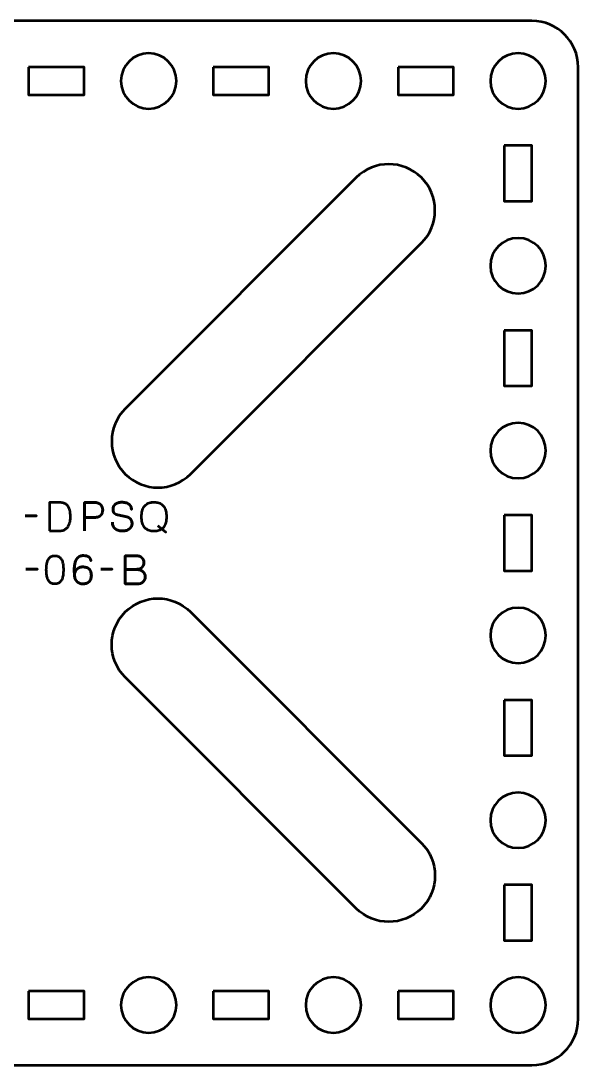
# Model space of a CAD drawing. Header units: centimetres. Extents: x -22.2 to 1.2, y -20.5 to -9.2.
# Drawn here: x -4.88 to 1.15, y -20.5 to -9.2 of the extents above; entities that cross this region are included whole.
import ezdxf

# ---------------------------------------------------------------- set-up
doc = ezdxf.new("R2010")
doc.units = ezdxf.units.CM
doc.header["$MEASUREMENT"] = 0
doc.layers.add('Layer 1', color=7, linetype='Continuous')

msp = doc.modelspace()

# ---------------------------------------------------------------- linework, layer by layer
at = {"layer": 'Layer 1', "lineweight": 53}
for points, knots in [([(-9.64992, -9.19998), (-9.64992, -9.19998), (0.65006, -9.19998), (0.65006, -9.19998), (0.65006, -9.19998), (0.92706, -9.19998), (1.15002, -9.42308), (1.15002, -9.70008), (1.15002, -9.70008), (1.15002, -9.70008), (1.15002, -20.00006), (1.15002, -20.00006), (1.15002, -20.00006), (1.15002, -20.27706), (0.92706, -20.50002), (0.65006, -20.50002), (0.65006, -20.50002), (0.65006, -20.50002), (-9.64992, -20.50002), (-9.64992, -20.50002), (-9.64992, -20.50002), (-9.92692, -20.50002), (-10.15002, -20.27706), (-10.15002, -20.00006), (-10.15002, -20.00006), (-10.15002, -20.00006), (-10.15002, -9.70008), (-10.15002, -9.70008), (-10.15002, -9.70008), (-10.15002, -9.42308), (-9.92692, -9.19998), (-9.64992, -9.19998)], [0, 0, 0, 0, 0.125, 0.125, 0.125, 0.125, 0.25, 0.25, 0.25, 0.25, 0.375, 0.375, 0.375, 0.375, 0.5, 0.5, 0.5, 0.5, 0.625, 0.625, 0.625, 0.625, 0.75, 0.75, 0.75, 0.75, 0.875, 0.875, 0.875, 0.875, 1, 1, 1, 1]), ([(-3.20001, -9.85001), (-3.20001, -10.01578), (-3.33425, -10.15001), (-3.50002, -10.15001), (-3.50002, -10.15001), (-3.66568, -10.15001), (-3.80002, -10.01578), (-3.80002, -9.85001), (-3.80002, -9.85001), (-3.80002, -9.68434), (-3.66568, -9.55001), (-3.50002, -9.55001), (-3.50002, -9.55001), (-3.33425, -9.55001), (-3.20001, -9.68434), (-3.20001, -9.85001)], [0, 0, 0, 0, 0.25, 0.25, 0.25, 0.25, 0.5, 0.5, 0.5, 0.5, 0.75, 0.75, 0.75, 0.75, 1, 1, 1, 1]), ([(-1.19994, -9.85001), (-1.19994, -10.01578), (-1.33431, -10.15001), (-1.49994, -10.15001), (-1.49994, -10.15001), (-1.66571, -10.15001), (-1.79994, -10.01578), (-1.79994, -9.85001), (-1.79994, -9.85001), (-1.79994, -9.68434), (-1.66571, -9.55001), (-1.49994, -9.55001), (-1.49994, -9.55001), (-1.33431, -9.55001), (-1.19994, -9.68434), (-1.19994, -9.85001)], [0, 0, 0, 0, 0.25, 0.25, 0.25, 0.25, 0.5, 0.5, 0.5, 0.5, 0.75, 0.75, 0.75, 0.75, 1, 1, 1, 1]), ([(0.79999, -9.85001), (0.79999, -10.01578), (0.66565, -10.15001), (0.50003, -10.15001), (0.50003, -10.15001), (0.33436, -10.15001), (0.20002, -10.01578), (0.20002, -9.85001), (0.20002, -9.85001), (0.20002, -9.68434), (0.33436, -9.55001), (0.50003, -9.55001), (0.50003, -9.55001), (0.66565, -9.55001), (0.79999, -9.68434), (0.79999, -9.85001)], [0, 0, 0, 0, 0.25, 0.25, 0.25, 0.25, 0.5, 0.5, 0.5, 0.5, 0.75, 0.75, 0.75, 0.75, 1, 1, 1, 1]), ([(-4.79993, -9.70008), (-4.79993, -9.70008), (-4.19993, -9.70008), (-4.19993, -9.70008), (-4.19993, -9.70008), (-4.19993, -9.70008), (-4.19993, -10.00008), (-4.19993, -10.00008), (-4.19993, -10.00008), (-4.19993, -10.00008), (-4.79993, -10.00008), (-4.79993, -10.00008), (-4.79993, -10.00008), (-4.79993, -10.00008), (-4.79993, -9.70008), (-4.79993, -9.70008)], [0, 0, 0, 0, 0.25, 0.25, 0.25, 0.25, 0.5, 0.5, 0.5, 0.5, 0.75, 0.75, 0.75, 0.75, 1, 1, 1, 1]), ([(-2.79996, -9.70008), (-2.79996, -9.70008), (-2.19996, -9.70008), (-2.19996, -9.70008), (-2.19996, -9.70008), (-2.19996, -9.70008), (-2.19996, -10.00008), (-2.19996, -10.00008), (-2.19996, -10.00008), (-2.19996, -10.00008), (-2.79996, -10.00008), (-2.79996, -10.00008), (-2.79996, -10.00008), (-2.79996, -10.00008), (-2.79996, -9.70008), (-2.79996, -9.70008)], [0, 0, 0, 0, 0.25, 0.25, 0.25, 0.25, 0.5, 0.5, 0.5, 0.5, 0.75, 0.75, 0.75, 0.75, 1, 1, 1, 1]), ([(-0.80003, -9.70008), (-0.80003, -9.70008), (-0.20003, -9.70008), (-0.20003, -9.70008), (-0.20003, -9.70008), (-0.20003, -9.70008), (-0.20003, -10.00008), (-0.20003, -10.00008), (-0.20003, -10.00008), (-0.20003, -10.00008), (-0.80003, -10.00008), (-0.80003, -10.00008), (-0.80003, -10.00008), (-0.80003, -10.00008), (-0.80003, -9.70008), (-0.80003, -9.70008)], [0, 0, 0, 0, 0.25, 0.25, 0.25, 0.25, 0.5, 0.5, 0.5, 0.5, 0.75, 0.75, 0.75, 0.75, 1, 1, 1, 1]), ([(0.35009, -10.55003), (0.35009, -10.55003), (0.6501, -10.55003), (0.6501, -10.55003), (0.6501, -10.55003), (0.6501, -10.55003), (0.6501, -11.15003), (0.6501, -11.15003), (0.6501, -11.15003), (0.6501, -11.15003), (0.35009, -11.15003), (0.35009, -11.15003), (0.35009, -11.15003), (0.35009, -11.15003), (0.35009, -10.55003), (0.35009, -10.55003)], [0, 0, 0, 0, 0.25, 0.25, 0.25, 0.25, 0.5, 0.5, 0.5, 0.5, 0.75, 0.75, 0.75, 0.75, 1, 1, 1, 1]), ([(0.79999, -11.85008), (0.79999, -12.01571), (0.66565, -12.15009), (0.50003, -12.15009), (0.50003, -12.15009), (0.33436, -12.15009), (0.20002, -12.01571), (0.20002, -11.85008), (0.20002, -11.85008), (0.20002, -11.68431), (0.33436, -11.55008), (0.50003, -11.55008), (0.50003, -11.55008), (0.66565, -11.55008), (0.79999, -11.68431), (0.79999, -11.85008)], [0, 0, 0, 0, 0.25, 0.25, 0.25, 0.25, 0.5, 0.5, 0.5, 0.5, 0.75, 0.75, 0.75, 0.75, 1, 1, 1, 1]), ([(0.35009, -12.54999), (0.35009, -12.54999), (0.6501, -12.54999), (0.6501, -12.54999), (0.6501, -12.54999), (0.6501, -12.54999), (0.6501, -13.15), (0.6501, -13.15), (0.6501, -13.15), (0.6501, -13.15), (0.35009, -13.15), (0.35009, -13.15), (0.35009, -13.15), (0.35009, -13.15), (0.35009, -12.54999), (0.35009, -12.54999)], [0, 0, 0, 0, 0.25, 0.25, 0.25, 0.25, 0.5, 0.5, 0.5, 0.5, 0.75, 0.75, 0.75, 0.75, 1, 1, 1, 1]), ([(0.79999, -13.85002), (0.79999, -14.01568), (0.66565, -14.15002), (0.50003, -14.15002), (0.50003, -14.15002), (0.33436, -14.15002), (0.20002, -14.01568), (0.20002, -13.85002), (0.20002, -13.85002), (0.20002, -13.68439), (0.33436, -13.55001), (0.50003, -13.55001), (0.50003, -13.55001), (0.66565, -13.55001), (0.79999, -13.68439), (0.79999, -13.85002)], [0, 0, 0, 0, 0.25, 0.25, 0.25, 0.25, 0.5, 0.5, 0.5, 0.5, 0.75, 0.75, 0.75, 0.75, 1, 1, 1, 1]), ([(0.35009, -14.55007), (0.35009, -14.55007), (0.6501, -14.55007), (0.6501, -14.55007), (0.6501, -14.55007), (0.6501, -14.55007), (0.6501, -15.15007), (0.6501, -15.15007), (0.6501, -15.15007), (0.6501, -15.15007), (0.35009, -15.15007), (0.35009, -15.15007), (0.35009, -15.15007), (0.35009, -15.15007), (0.35009, -14.55007), (0.35009, -14.55007)], [0, 0, 0, 0, 0.25, 0.25, 0.25, 0.25, 0.5, 0.5, 0.5, 0.5, 0.75, 0.75, 0.75, 0.75, 1, 1, 1, 1]), ([(0.79999, -15.84998), (0.79999, -16.01575), (0.66565, -16.14999), (0.50003, -16.14999), (0.50003, -16.14999), (0.33436, -16.14999), (0.20002, -16.01575), (0.20002, -15.84998), (0.20002, -15.84998), (0.20002, -15.68432), (0.33436, -15.54998), (0.50003, -15.54998), (0.50003, -15.54998), (0.66565, -15.54998), (0.79999, -15.68432), (0.79999, -15.84998)], [0, 0, 0, 0, 0.25, 0.25, 0.25, 0.25, 0.5, 0.5, 0.5, 0.5, 0.75, 0.75, 0.75, 0.75, 1, 1, 1, 1]), ([(0.35009, -16.55004), (0.35009, -16.55004), (0.6501, -16.55004), (0.6501, -16.55004), (0.6501, -16.55004), (0.6501, -16.55004), (0.6501, -17.15004), (0.6501, -17.15004), (0.6501, -17.15004), (0.6501, -17.15004), (0.35009, -17.15004), (0.35009, -17.15004), (0.35009, -17.15004), (0.35009, -17.15004), (0.35009, -16.55004), (0.35009, -16.55004)], [0, 0, 0, 0, 0.25, 0.25, 0.25, 0.25, 0.5, 0.5, 0.5, 0.5, 0.75, 0.75, 0.75, 0.75, 1, 1, 1, 1]), ([(0.79999, -17.85006), (0.79999, -18.01569), (0.66565, -18.15006), (0.50003, -18.15006), (0.50003, -18.15006), (0.33436, -18.15006), (0.20002, -18.01569), (0.20002, -17.85006), (0.20002, -17.85006), (0.20002, -17.68429), (0.33436, -17.55005), (0.50003, -17.55005), (0.50003, -17.55005), (0.66565, -17.55005), (0.79999, -17.68429), (0.79999, -17.85006)], [0, 0, 0, 0, 0.25, 0.25, 0.25, 0.25, 0.5, 0.5, 0.5, 0.5, 0.75, 0.75, 0.75, 0.75, 1, 1, 1, 1]), ([(0.35009, -18.54997), (0.35009, -18.54997), (0.6501, -18.54997), (0.6501, -18.54997), (0.6501, -18.54997), (0.6501, -18.54997), (0.6501, -19.14997), (0.6501, -19.14997), (0.6501, -19.14997), (0.6501, -19.14997), (0.35009, -19.14997), (0.35009, -19.14997), (0.35009, -19.14997), (0.35009, -19.14997), (0.35009, -18.54997), (0.35009, -18.54997)], [0, 0, 0, 0, 0.25, 0.25, 0.25, 0.25, 0.5, 0.5, 0.5, 0.5, 0.75, 0.75, 0.75, 0.75, 1, 1, 1, 1]), ([(-3.20001, -19.85002), (-3.20001, -20.01565), (-3.33425, -20.14999), (-3.50002, -20.14999), (-3.50002, -20.14999), (-3.66568, -20.14999), (-3.80002, -20.01565), (-3.80002, -19.85002), (-3.80002, -19.85002), (-3.80002, -19.68436), (-3.66568, -19.55002), (-3.50002, -19.55002), (-3.50002, -19.55002), (-3.33425, -19.55002), (-3.20001, -19.68436), (-3.20001, -19.85002)], [0, 0, 0, 0, 0.25, 0.25, 0.25, 0.25, 0.5, 0.5, 0.5, 0.5, 0.75, 0.75, 0.75, 0.75, 1, 1, 1, 1]), ([(-1.19994, -19.85002), (-1.19994, -20.01565), (-1.33431, -20.14999), (-1.49994, -20.14999), (-1.49994, -20.14999), (-1.66571, -20.14999), (-1.79994, -20.01565), (-1.79994, -19.85002), (-1.79994, -19.85002), (-1.79994, -19.68436), (-1.66571, -19.55002), (-1.49994, -19.55002), (-1.49994, -19.55002), (-1.33431, -19.55002), (-1.19994, -19.68436), (-1.19994, -19.85002)], [0, 0, 0, 0, 0.25, 0.25, 0.25, 0.25, 0.5, 0.5, 0.5, 0.5, 0.75, 0.75, 0.75, 0.75, 1, 1, 1, 1]), ([(0.79999, -19.85002), (0.79999, -20.01565), (0.66565, -20.14999), (0.50003, -20.14999), (0.50003, -20.14999), (0.33436, -20.14999), (0.20002, -20.01565), (0.20002, -19.85002), (0.20002, -19.85002), (0.20002, -19.68436), (0.33436, -19.55002), (0.50003, -19.55002), (0.50003, -19.55002), (0.66565, -19.55002), (0.79999, -19.68436), (0.79999, -19.85002)], [0, 0, 0, 0, 0.25, 0.25, 0.25, 0.25, 0.5, 0.5, 0.5, 0.5, 0.75, 0.75, 0.75, 0.75, 1, 1, 1, 1]), ([(-4.79993, -19.70009), (-4.79993, -19.70009), (-4.19993, -19.70009), (-4.19993, -19.70009), (-4.19993, -19.70009), (-4.19993, -19.70009), (-4.19993, -20.0001), (-4.19993, -20.0001), (-4.19993, -20.0001), (-4.19993, -20.0001), (-4.79993, -20.0001), (-4.79993, -20.0001), (-4.79993, -20.0001), (-4.79993, -20.0001), (-4.79993, -19.70009), (-4.79993, -19.70009)], [0, 0, 0, 0, 0.25, 0.25, 0.25, 0.25, 0.5, 0.5, 0.5, 0.5, 0.75, 0.75, 0.75, 0.75, 1, 1, 1, 1]), ([(-2.79996, -19.70009), (-2.79996, -19.70009), (-2.19996, -19.70009), (-2.19996, -19.70009), (-2.19996, -19.70009), (-2.19996, -19.70009), (-2.19996, -20.0001), (-2.19996, -20.0001), (-2.19996, -20.0001), (-2.19996, -20.0001), (-2.79996, -20.0001), (-2.79996, -20.0001), (-2.79996, -20.0001), (-2.79996, -20.0001), (-2.79996, -19.70009), (-2.79996, -19.70009)], [0, 0, 0, 0, 0.25, 0.25, 0.25, 0.25, 0.5, 0.5, 0.5, 0.5, 0.75, 0.75, 0.75, 0.75, 1, 1, 1, 1]), ([(-0.80003, -19.70009), (-0.80003, -19.70009), (-0.20003, -19.70009), (-0.20003, -19.70009), (-0.20003, -19.70009), (-0.20003, -19.70009), (-0.20003, -20.0001), (-0.20003, -20.0001), (-0.20003, -20.0001), (-0.20003, -20.0001), (-0.80003, -20.0001), (-0.80003, -20.0001), (-0.80003, -20.0001), (-0.80003, -20.0001), (-0.80003, -19.70009), (-0.80003, -19.70009)], [0, 0, 0, 0, 0.25, 0.25, 0.25, 0.25, 0.5, 0.5, 0.5, 0.5, 0.75, 0.75, 0.75, 0.75, 1, 1, 1, 1])]:
    msp.add_open_spline(points, degree=3, knots=knots, dxfattribs=at)
at = {"layer": 'Layer 1', "color": 250, "lineweight": 53}
for points in [[(-1.25351, -10.89649), (-1.05828, -10.70126), (-0.74172, -10.70126), (-0.54649, -10.89649), (-0.54649, -10.89649), (-0.35126, -11.09172), (-0.35126, -11.40828), (-0.54649, -11.60351), (-0.54649, -11.60351), (-0.54649, -11.60351), (-3.04649, -14.10351), (-3.04649, -14.10351), (-3.04649, -14.10351), (-3.24172, -14.29874), (-3.55828, -14.29874), (-3.75351, -14.10351), (-3.75351, -14.10351), (-3.94874, -13.90828), (-3.94874, -13.59172), (-3.75351, -13.39649), (-3.75351, -13.39649), (-3.75351, -13.39649), (-1.25351, -10.89649), (-1.25351, -10.89649)], [(-1.25351, -18.80351), (-1.05828, -18.99874), (-0.74172, -18.99874), (-0.54649, -18.80351), (-0.54649, -18.80351), (-0.35126, -18.60828), (-0.35126, -18.29172), (-0.54649, -18.09649), (-0.54649, -18.09649), (-0.54649, -18.09649), (-3.04649, -15.59649), (-3.04649, -15.59649), (-3.04649, -15.59649), (-3.24172, -15.40126), (-3.55828, -15.40126), (-3.75351, -15.59649), (-3.75351, -15.59649), (-3.94874, -15.79172), (-3.94874, -16.10828), (-3.75351, -16.30351), (-3.75351, -16.30351), (-3.75351, -16.30351), (-1.25351, -18.80351), (-1.25351, -18.80351)]]:
    msp.add_open_spline(points, degree=3, knots=[0, 0, 0, 0, 0.16666667, 0.16666667, 0.16666667, 0.16666667, 0.33333333, 0.33333333, 0.33333333, 0.33333333, 0.5, 0.5, 0.5, 0.5, 0.66666667, 0.66666667, 0.66666667, 0.66666667, 0.83333333, 0.83333333, 0.83333333, 0.83333333, 1, 1, 1, 1], dxfattribs=at)
at = {"layer": 'Layer 1', "color": 30, "lineweight": 53}
for points, knots in [([(-4.57197, -14.71707), (-4.57197, -14.71707), (-4.57197, -14.41185), (-4.57197, -14.41185), (-4.57197, -14.41185), (-4.57197, -14.41185), (-4.4619, -14.41185), (-4.4619, -14.41185), (-4.4619, -14.41185), (-4.44518, -14.41192), (-4.43072, -14.41411), (-4.41851, -14.41841), (-4.41851, -14.41841), (-4.40638, -14.42271), (-4.39608, -14.42864), (-4.38775, -14.43612), (-4.38775, -14.43612), (-4.37936, -14.44367), (-4.37258, -14.45235), (-4.36729, -14.46208), (-4.36729, -14.46208), (-4.362, -14.47189), (-4.35791, -14.48233), (-4.35501, -14.49341), (-4.35501, -14.49341), (-4.35212, -14.50442), (-4.35008, -14.51564), (-4.34881, -14.52699), (-4.34881, -14.52699), (-4.34754, -14.53835), (-4.34669, -14.54936), (-4.34634, -14.56001), (-4.34634, -14.56001), (-4.34584, -14.57067), (-4.34619, -14.58189), (-4.34732, -14.59367), (-4.34732, -14.59367), (-4.34845, -14.60545), (-4.35057, -14.61723), (-4.35374, -14.62895), (-4.35374, -14.62895), (-4.35685, -14.64066), (-4.36129, -14.65181), (-4.36701, -14.66232), (-4.36701, -14.66232), (-4.37265, -14.6729), (-4.37985, -14.68229), (-4.38846, -14.69047), (-4.38846, -14.69047), (-4.39714, -14.69866), (-4.40751, -14.70515), (-4.41964, -14.70987), (-4.41964, -14.70987), (-4.43178, -14.7146), (-4.44589, -14.717), (-4.4619, -14.71707), (-4.4619, -14.71707), (-4.4619, -14.71707), (-4.57197, -14.71707), (-4.57197, -14.71707)], [0, 0, 0, 0, 0.06666667, 0.06666667, 0.06666667, 0.06666667, 0.13333333, 0.13333333, 0.13333333, 0.13333333, 0.2, 0.2, 0.2, 0.2, 0.26666667, 0.26666667, 0.26666667, 0.26666667, 0.33333333, 0.33333333, 0.33333333, 0.33333333, 0.4, 0.4, 0.4, 0.4, 0.46666667, 0.46666667, 0.46666667, 0.46666667, 0.53333333, 0.53333333, 0.53333333, 0.53333333, 0.6, 0.6, 0.6, 0.6, 0.66666667, 0.66666667, 0.66666667, 0.66666667, 0.73333333, 0.73333333, 0.73333333, 0.73333333, 0.8, 0.8, 0.8, 0.8, 0.86666667, 0.86666667, 0.86666667, 0.86666667, 0.93333333, 0.93333333, 0.93333333, 0.93333333, 1, 1, 1, 1]), ([(-4.57197, -14.71707), (-4.57197, -14.71707), (-4.57197, -14.41185), (-4.57197, -14.41185), (-4.57197, -14.41185), (-4.57197, -14.41185), (-4.4619, -14.41185), (-4.4619, -14.41185), (-4.4619, -14.41185), (-4.44518, -14.41192), (-4.43072, -14.41411), (-4.41851, -14.41841), (-4.41851, -14.41841), (-4.40638, -14.42271), (-4.39608, -14.42864), (-4.38775, -14.43612), (-4.38775, -14.43612), (-4.37936, -14.44367), (-4.37258, -14.45235), (-4.36729, -14.46208), (-4.36729, -14.46208), (-4.362, -14.47189), (-4.35791, -14.48233), (-4.35501, -14.49341), (-4.35501, -14.49341), (-4.35212, -14.50442), (-4.35008, -14.51564), (-4.34881, -14.52699), (-4.34881, -14.52699), (-4.34754, -14.53835), (-4.34669, -14.54936), (-4.34634, -14.56001), (-4.34634, -14.56001), (-4.34584, -14.57067), (-4.34619, -14.58189), (-4.34732, -14.59367), (-4.34732, -14.59367), (-4.34845, -14.60545), (-4.35057, -14.61723), (-4.35374, -14.62895), (-4.35374, -14.62895), (-4.35685, -14.64066), (-4.36129, -14.65181), (-4.36701, -14.66232), (-4.36701, -14.66232), (-4.37265, -14.6729), (-4.37985, -14.68229), (-4.38846, -14.69047), (-4.38846, -14.69047), (-4.39714, -14.69866), (-4.40751, -14.70515), (-4.41964, -14.70987), (-4.41964, -14.70987), (-4.43178, -14.7146), (-4.44589, -14.717), (-4.4619, -14.71707), (-4.4619, -14.71707), (-4.4619, -14.71707), (-4.57197, -14.71707), (-4.57197, -14.71707)], [0, 0, 0, 0, 0.06666667, 0.06666667, 0.06666667, 0.06666667, 0.13333333, 0.13333333, 0.13333333, 0.13333333, 0.2, 0.2, 0.2, 0.2, 0.26666667, 0.26666667, 0.26666667, 0.26666667, 0.33333333, 0.33333333, 0.33333333, 0.33333333, 0.4, 0.4, 0.4, 0.4, 0.46666667, 0.46666667, 0.46666667, 0.46666667, 0.53333333, 0.53333333, 0.53333333, 0.53333333, 0.6, 0.6, 0.6, 0.6, 0.66666667, 0.66666667, 0.66666667, 0.66666667, 0.73333333, 0.73333333, 0.73333333, 0.73333333, 0.8, 0.8, 0.8, 0.8, 0.86666667, 0.86666667, 0.86666667, 0.86666667, 0.93333333, 0.93333333, 0.93333333, 0.93333333, 1, 1, 1, 1]), ([(-4.19351, -14.71707), (-4.19351, -14.71707), (-4.19351, -14.41185), (-4.19351, -14.41185), (-4.19351, -14.41185), (-4.19351, -14.41185), (-4.09614, -14.41185), (-4.09614, -14.41185), (-4.09614, -14.41185), (-4.07667, -14.41192), (-4.06066, -14.41411), (-4.04803, -14.41834), (-4.04803, -14.41834), (-4.03547, -14.4225), (-4.02559, -14.42829), (-4.01846, -14.43563), (-4.01846, -14.43563), (-4.01134, -14.44289), (-4.00626, -14.45122), (-4.00315, -14.4606), (-4.00315, -14.4606), (-4.00012, -14.46999), (-3.99836, -14.47979), (-3.99793, -14.49017), (-3.99793, -14.49017), (-3.99744, -14.50054), (-3.99864, -14.5107), (-4.00146, -14.52057), (-4.00146, -14.52057), (-4.00435, -14.53045), (-4.00922, -14.53941), (-4.01621, -14.54746), (-4.01621, -14.54746), (-4.02312, -14.5555), (-4.0325, -14.56192), (-4.04429, -14.56665), (-4.04429, -14.56665), (-4.05607, -14.57144), (-4.07067, -14.57384), (-4.0881, -14.57398), (-4.0881, -14.57398), (-4.0881, -14.57398), (-4.19351, -14.57398), (-4.19351, -14.57398), (-4.19351, -14.57398), (-4.19351, -14.57398), (-4.0881, -14.57398), (-4.0881, -14.57398), (-4.0881, -14.57398), (-4.07103, -14.57384), (-4.05656, -14.57144), (-4.04485, -14.56665), (-4.04485, -14.56665), (-4.03307, -14.56192), (-4.02368, -14.5555), (-4.01663, -14.54746), (-4.01663, -14.54746), (-4.00964, -14.53941), (-4.00463, -14.53045), (-4.00167, -14.52057), (-4.00167, -14.52057), (-3.99871, -14.5107), (-3.99744, -14.50054), (-3.99793, -14.49017), (-3.99793, -14.49017), (-3.99836, -14.47979), (-4.00012, -14.46999), (-4.00329, -14.4606), (-4.00329, -14.4606), (-4.0064, -14.45122), (-4.01162, -14.44289), (-4.01875, -14.43563), (-4.01875, -14.43563), (-4.02594, -14.42829), (-4.03582, -14.4225), (-4.04838, -14.41834), (-4.04838, -14.41834), (-4.06101, -14.41411), (-4.07688, -14.41192), (-4.09614, -14.41185), (-4.09614, -14.41185), (-4.09614, -14.41185), (-4.19351, -14.41185), (-4.19351, -14.41185), (-4.19351, -14.41185), (-4.19351, -14.41185), (-4.19351, -14.71707), (-4.19351, -14.71707)], [0, 0, 0, 0, 0.04545455, 0.04545455, 0.04545455, 0.04545455, 0.09090909, 0.09090909, 0.09090909, 0.09090909, 0.13636364, 0.13636364, 0.13636364, 0.13636364, 0.18181818, 0.18181818, 0.18181818, 0.18181818, 0.22727273, 0.22727273, 0.22727273, 0.22727273, 0.27272727, 0.27272727, 0.27272727, 0.27272727, 0.31818182, 0.31818182, 0.31818182, 0.31818182, 0.36363636, 0.36363636, 0.36363636, 0.36363636, 0.40909091, 0.40909091, 0.40909091, 0.40909091, 0.45454545, 0.45454545, 0.45454545, 0.45454545, 0.5, 0.5, 0.5, 0.5, 0.54545455, 0.54545455, 0.54545455, 0.54545455, 0.59090909, 0.59090909, 0.59090909, 0.59090909, 0.63636364, 0.63636364, 0.63636364, 0.63636364, 0.68181818, 0.68181818, 0.68181818, 0.68181818, 0.72727273, 0.72727273, 0.72727273, 0.72727273, 0.77272727, 0.77272727, 0.77272727, 0.77272727, 0.81818182, 0.81818182, 0.81818182, 0.81818182, 0.86363636, 0.86363636, 0.86363636, 0.86363636, 0.90909091, 0.90909091, 0.90909091, 0.90909091, 0.95454545, 0.95454545, 0.95454545, 0.95454545, 1, 1, 1, 1]), ([(-3.89295, -14.62478), (-3.89281, -14.64165), (-3.88985, -14.65611), (-3.88392, -14.66818), (-3.88392, -14.66818), (-3.87806, -14.68017), (-3.86988, -14.68998), (-3.85958, -14.6976), (-3.85958, -14.6976), (-3.84921, -14.70515), (-3.83728, -14.71072), (-3.82381, -14.71432), (-3.82381, -14.71432), (-3.8104, -14.71785), (-3.79601, -14.71961), (-3.78077, -14.71961), (-3.78077, -14.71961), (-3.76539, -14.71954), (-3.75156, -14.71728), (-3.73921, -14.71298), (-3.73921, -14.71298), (-3.72693, -14.70867), (-3.71642, -14.70289), (-3.7076, -14.69562), (-3.7076, -14.69562), (-3.69885, -14.68835), (-3.69208, -14.68024), (-3.68728, -14.67121), (-3.68728, -14.67121), (-3.68248, -14.66218), (-3.67994, -14.65294), (-3.67959, -14.64341), (-3.67959, -14.64341), (-3.67917, -14.63092), (-3.681, -14.61949), (-3.68502, -14.60919), (-3.68502, -14.60919), (-3.68905, -14.59889), (-3.69526, -14.59028), (-3.70365, -14.58323), (-3.70365, -14.58323), (-3.71198, -14.57617), (-3.72249, -14.57123), (-3.73505, -14.56848), (-3.73505, -14.56848), (-3.73505, -14.56848), (-3.83876, -14.54604), (-3.83876, -14.54604), (-3.83876, -14.54604), (-3.8485, -14.544), (-3.8569, -14.54054), (-3.86381, -14.53574), (-3.86381, -14.53574), (-3.87073, -14.53088), (-3.87609, -14.52417), (-3.87976, -14.51556), (-3.87976, -14.51556), (-3.88343, -14.50703), (-3.88533, -14.49616), (-3.88533, -14.48297), (-3.88533, -14.48297), (-3.88533, -14.47295), (-3.88328, -14.4635), (-3.87912, -14.45461), (-3.87912, -14.45461), (-3.87503, -14.44572), (-3.86896, -14.43788), (-3.86099, -14.43097), (-3.86099, -14.43097), (-3.85302, -14.42413), (-3.84314, -14.41876), (-3.83143, -14.41488), (-3.83143, -14.41488), (-3.81964, -14.41093), (-3.80617, -14.40896), (-3.79093, -14.40889), (-3.79093, -14.40889), (-3.77562, -14.40889), (-3.76158, -14.41065), (-3.74874, -14.41418), (-3.74874, -14.41418), (-3.73597, -14.41771), (-3.72489, -14.42279), (-3.71558, -14.42956), (-3.71558, -14.42956), (-3.70626, -14.43633), (-3.69907, -14.44466), (-3.69413, -14.45439), (-3.69413, -14.45439), (-3.68919, -14.4642), (-3.68686, -14.47542), (-3.68721, -14.48805), (-3.68721, -14.48805), (-3.68686, -14.47542), (-3.68919, -14.4642), (-3.69413, -14.45439), (-3.69413, -14.45439), (-3.69907, -14.44466), (-3.70626, -14.43633), (-3.71558, -14.42956), (-3.71558, -14.42956), (-3.72489, -14.42279), (-3.73597, -14.41771), (-3.74874, -14.41418), (-3.74874, -14.41418), (-3.76158, -14.41065), (-3.77562, -14.40889), (-3.79093, -14.40889), (-3.79093, -14.40889), (-3.80617, -14.40896), (-3.81964, -14.41093), (-3.83143, -14.41488), (-3.83143, -14.41488), (-3.84314, -14.41876), (-3.85302, -14.42413), (-3.86099, -14.43097), (-3.86099, -14.43097), (-3.86896, -14.43788), (-3.87503, -14.44572), (-3.87912, -14.45461), (-3.87912, -14.45461), (-3.88328, -14.4635), (-3.88533, -14.47295), (-3.88533, -14.48297), (-3.88533, -14.48297), (-3.88533, -14.49616), (-3.8835, -14.50703), (-3.87997, -14.51549), (-3.87997, -14.51549), (-3.87637, -14.52403), (-3.87108, -14.53066), (-3.86416, -14.53553), (-3.86416, -14.53553), (-3.85725, -14.54033), (-3.84878, -14.54386), (-3.83876, -14.54604), (-3.83876, -14.54604), (-3.83876, -14.54604), (-3.73505, -14.56848), (-3.73505, -14.56848), (-3.73505, -14.56848), (-3.72221, -14.57123), (-3.71162, -14.57617), (-3.7033, -14.58323), (-3.7033, -14.58323), (-3.6949, -14.59028), (-3.68876, -14.59889), (-3.68481, -14.60919), (-3.68481, -14.60919), (-3.68093, -14.61949), (-3.67917, -14.63092), (-3.67959, -14.64341), (-3.67959, -14.64341), (-3.67994, -14.65294), (-3.68248, -14.66218), (-3.68728, -14.67121), (-3.68728, -14.67121), (-3.69208, -14.68024), (-3.69885, -14.68835), (-3.7076, -14.69562), (-3.7076, -14.69562), (-3.71642, -14.70289), (-3.72693, -14.70867), (-3.73921, -14.71298), (-3.73921, -14.71298), (-3.75156, -14.71728), (-3.76539, -14.71954), (-3.78077, -14.71961), (-3.78077, -14.71961), (-3.79601, -14.71961), (-3.8104, -14.71785), (-3.82381, -14.71432), (-3.82381, -14.71432), (-3.83728, -14.71072), (-3.84921, -14.70515), (-3.85958, -14.6976), (-3.85958, -14.6976), (-3.86988, -14.68998), (-3.87806, -14.68017), (-3.88392, -14.66818), (-3.88392, -14.66818), (-3.88985, -14.65611), (-3.89281, -14.64165), (-3.89295, -14.62478)], [0, 0, 0, 0, 0.02173913, 0.02173913, 0.02173913, 0.02173913, 0.04347826, 0.04347826, 0.04347826, 0.04347826, 0.06521739, 0.06521739, 0.06521739, 0.06521739, 0.08695652, 0.08695652, 0.08695652, 0.08695652, 0.10869565, 0.10869565, 0.10869565, 0.10869565, 0.13043478, 0.13043478, 0.13043478, 0.13043478, 0.15217391, 0.15217391, 0.15217391, 0.15217391, 0.17391304, 0.17391304, 0.17391304, 0.17391304, 0.19565217, 0.19565217, 0.19565217, 0.19565217, 0.2173913, 0.2173913, 0.2173913, 0.2173913, 0.23913043, 0.23913043, 0.23913043, 0.23913043, 0.26086957, 0.26086957, 0.26086957, 0.26086957, 0.2826087, 0.2826087, 0.2826087, 0.2826087, 0.30434783, 0.30434783, 0.30434783, 0.30434783, 0.32608696, 0.32608696, 0.32608696, 0.32608696, 0.34782609, 0.34782609, 0.34782609, 0.34782609, 0.36956522, 0.36956522, 0.36956522, 0.36956522, 0.39130435, 0.39130435, 0.39130435, 0.39130435, 0.41304348, 0.41304348, 0.41304348, 0.41304348, 0.43478261, 0.43478261, 0.43478261, 0.43478261, 0.45652174, 0.45652174, 0.45652174, 0.45652174, 0.47826087, 0.47826087, 0.47826087, 0.47826087, 0.5, 0.5, 0.5, 0.5, 0.52173913, 0.52173913, 0.52173913, 0.52173913, 0.54347826, 0.54347826, 0.54347826, 0.54347826, 0.56521739, 0.56521739, 0.56521739, 0.56521739, 0.58695652, 0.58695652, 0.58695652, 0.58695652, 0.60869565, 0.60869565, 0.60869565, 0.60869565, 0.63043478, 0.63043478, 0.63043478, 0.63043478, 0.65217391, 0.65217391, 0.65217391, 0.65217391, 0.67391304, 0.67391304, 0.67391304, 0.67391304, 0.69565217, 0.69565217, 0.69565217, 0.69565217, 0.7173913, 0.7173913, 0.7173913, 0.7173913, 0.73913043, 0.73913043, 0.73913043, 0.73913043, 0.76086957, 0.76086957, 0.76086957, 0.76086957, 0.7826087, 0.7826087, 0.7826087, 0.7826087, 0.80434783, 0.80434783, 0.80434783, 0.80434783, 0.82608696, 0.82608696, 0.82608696, 0.82608696, 0.84782609, 0.84782609, 0.84782609, 0.84782609, 0.86956522, 0.86956522, 0.86956522, 0.86956522, 0.89130435, 0.89130435, 0.89130435, 0.89130435, 0.91304348, 0.91304348, 0.91304348, 0.91304348, 0.93478261, 0.93478261, 0.93478261, 0.93478261, 0.95652174, 0.95652174, 0.95652174, 0.95652174, 0.97826087, 0.97826087, 0.97826087, 0.97826087, 1, 1, 1, 1]), ([(-3.4421, -14.72342), (-3.42721, -14.72349), (-3.4131, -14.72173), (-3.39963, -14.71827), (-3.39963, -14.71827), (-3.38622, -14.71474), (-3.37395, -14.70924), (-3.36273, -14.70162), (-3.36273, -14.70162), (-3.35151, -14.694), (-3.34177, -14.68405), (-3.33352, -14.67177), (-3.33352, -14.67177), (-3.32526, -14.65943), (-3.31891, -14.64454), (-3.3144, -14.62697), (-3.3144, -14.62697), (-3.30981, -14.6094), (-3.30755, -14.58894), (-3.30748, -14.56552), (-3.30748, -14.56552), (-3.30755, -14.54231), (-3.30981, -14.52191), (-3.3144, -14.50442), (-3.3144, -14.50442), (-3.31891, -14.48685), (-3.32526, -14.47196), (-3.33352, -14.45961), (-3.33352, -14.45961), (-3.34177, -14.44734), (-3.35151, -14.43732), (-3.36273, -14.4297), (-3.36273, -14.4297), (-3.37395, -14.42201), (-3.38622, -14.41644), (-3.39963, -14.41284), (-3.39963, -14.41284), (-3.4131, -14.40931), (-3.42721, -14.40755), (-3.4421, -14.40762), (-3.4421, -14.40762), (-3.45699, -14.40755), (-3.4711, -14.40931), (-3.48458, -14.41284), (-3.48458, -14.41284), (-3.49798, -14.41644), (-3.51026, -14.42201), (-3.52148, -14.4297), (-3.52148, -14.4297), (-3.53269, -14.43732), (-3.54243, -14.44734), (-3.55069, -14.45961), (-3.55069, -14.45961), (-3.55894, -14.47196), (-3.56529, -14.48685), (-3.56981, -14.50442), (-3.56981, -14.50442), (-3.57439, -14.52191), (-3.57665, -14.54231), (-3.57672, -14.56552), (-3.57672, -14.56552), (-3.57665, -14.58894), (-3.57439, -14.6094), (-3.56981, -14.62697), (-3.56981, -14.62697), (-3.56529, -14.64454), (-3.55894, -14.65943), (-3.55069, -14.67177), (-3.55069, -14.67177), (-3.54243, -14.68405), (-3.53269, -14.694), (-3.52148, -14.70162), (-3.52148, -14.70162), (-3.51026, -14.70924), (-3.49798, -14.71474), (-3.48458, -14.71827), (-3.48458, -14.71827), (-3.4711, -14.72173), (-3.45699, -14.72349), (-3.4421, -14.72342)], [0, 0, 0, 0, 0.05, 0.05, 0.05, 0.05, 0.1, 0.1, 0.1, 0.1, 0.15, 0.15, 0.15, 0.15, 0.2, 0.2, 0.2, 0.2, 0.25, 0.25, 0.25, 0.25, 0.3, 0.3, 0.3, 0.3, 0.35, 0.35, 0.35, 0.35, 0.4, 0.4, 0.4, 0.4, 0.45, 0.45, 0.45, 0.45, 0.5, 0.5, 0.5, 0.5, 0.55, 0.55, 0.55, 0.55, 0.6, 0.6, 0.6, 0.6, 0.65, 0.65, 0.65, 0.65, 0.7, 0.7, 0.7, 0.7, 0.75, 0.75, 0.75, 0.75, 0.8, 0.8, 0.8, 0.8, 0.85, 0.85, 0.85, 0.85, 0.9, 0.9, 0.9, 0.9, 0.95, 0.95, 0.95, 0.95, 1, 1, 1, 1]), ([(-3.4421, -14.72342), (-3.42721, -14.72349), (-3.4131, -14.72173), (-3.39963, -14.71827), (-3.39963, -14.71827), (-3.38622, -14.71474), (-3.37395, -14.70924), (-3.36273, -14.70162), (-3.36273, -14.70162), (-3.35151, -14.694), (-3.34177, -14.68405), (-3.33352, -14.67177), (-3.33352, -14.67177), (-3.32526, -14.65943), (-3.31891, -14.64454), (-3.3144, -14.62697), (-3.3144, -14.62697), (-3.30981, -14.6094), (-3.30755, -14.58894), (-3.30748, -14.56552), (-3.30748, -14.56552), (-3.30755, -14.54231), (-3.30981, -14.52191), (-3.3144, -14.50442), (-3.3144, -14.50442), (-3.31891, -14.48685), (-3.32526, -14.47196), (-3.33352, -14.45961), (-3.33352, -14.45961), (-3.34177, -14.44734), (-3.35151, -14.43732), (-3.36273, -14.4297), (-3.36273, -14.4297), (-3.37395, -14.42201), (-3.38622, -14.41644), (-3.39963, -14.41284), (-3.39963, -14.41284), (-3.4131, -14.40931), (-3.42721, -14.40755), (-3.4421, -14.40762), (-3.4421, -14.40762), (-3.45699, -14.40755), (-3.4711, -14.40931), (-3.48458, -14.41284), (-3.48458, -14.41284), (-3.49798, -14.41644), (-3.51026, -14.42201), (-3.52148, -14.4297), (-3.52148, -14.4297), (-3.53269, -14.43732), (-3.54243, -14.44734), (-3.55069, -14.45961), (-3.55069, -14.45961), (-3.55894, -14.47196), (-3.56529, -14.48685), (-3.56981, -14.50442), (-3.56981, -14.50442), (-3.57439, -14.52191), (-3.57665, -14.54231), (-3.57672, -14.56552), (-3.57672, -14.56552), (-3.57665, -14.58894), (-3.57439, -14.6094), (-3.56981, -14.62697), (-3.56981, -14.62697), (-3.56529, -14.64454), (-3.55894, -14.65943), (-3.55069, -14.67177), (-3.55069, -14.67177), (-3.54243, -14.68405), (-3.53269, -14.694), (-3.52148, -14.70162), (-3.52148, -14.70162), (-3.51026, -14.70924), (-3.49798, -14.71474), (-3.48458, -14.71827), (-3.48458, -14.71827), (-3.4711, -14.72173), (-3.45699, -14.72349), (-3.4421, -14.72342)], [0, 0, 0, 0, 0.05, 0.05, 0.05, 0.05, 0.1, 0.1, 0.1, 0.1, 0.15, 0.15, 0.15, 0.15, 0.2, 0.2, 0.2, 0.2, 0.25, 0.25, 0.25, 0.25, 0.3, 0.3, 0.3, 0.3, 0.35, 0.35, 0.35, 0.35, 0.4, 0.4, 0.4, 0.4, 0.45, 0.45, 0.45, 0.45, 0.5, 0.5, 0.5, 0.5, 0.55, 0.55, 0.55, 0.55, 0.6, 0.6, 0.6, 0.6, 0.65, 0.65, 0.65, 0.65, 0.7, 0.7, 0.7, 0.7, 0.75, 0.75, 0.75, 0.75, 0.8, 0.8, 0.8, 0.8, 0.85, 0.85, 0.85, 0.85, 0.9, 0.9, 0.9, 0.9, 0.95, 0.95, 0.95, 0.95, 1, 1, 1, 1]), ([(-4.83782, -14.55747), (-4.83782, -14.55747), (-4.71463, -14.55747), (-4.71463, -14.55747), (-4.71463, -14.55747), (-4.71463, -14.55747), (-4.83782, -14.55747), (-4.83782, -14.55747)], [0, 0, 0, 0, 0.5, 0.5, 0.5, 0.5, 1, 1, 1, 1]), ([(-3.39977, -14.66246), (-3.39977, -14.66246), (-3.31341, -14.73358), (-3.31341, -14.73358), (-3.31341, -14.73358), (-3.31341, -14.73358), (-3.39977, -14.66246), (-3.39977, -14.66246)], [0, 0, 0, 0, 0.5, 0.5, 0.5, 0.5, 1, 1, 1, 1]), ([(-4.51566, -15.29238), (-4.50085, -15.29231), (-4.48808, -15.2897), (-4.47742, -15.28462), (-4.47742, -15.28462), (-4.46684, -15.27954), (-4.45802, -15.27227), (-4.45097, -15.26303), (-4.45097, -15.26303), (-4.44398, -15.25372), (-4.43848, -15.24271), (-4.43439, -15.23001), (-4.43439, -15.23001), (-4.43036, -15.21731), (-4.42747, -15.20341), (-4.42585, -15.18817), (-4.42585, -15.18817), (-4.42415, -15.17293), (-4.42331, -15.15691), (-4.42338, -15.13998), (-4.42338, -15.13998), (-4.42331, -15.12312), (-4.42415, -15.1071), (-4.42585, -15.09193), (-4.42585, -15.09193), (-4.42747, -15.07676), (-4.43036, -15.06279), (-4.43439, -15.05009), (-4.43439, -15.05009), (-4.43848, -15.03746), (-4.44398, -15.02646), (-4.45097, -15.01707), (-4.45097, -15.01707), (-4.45802, -15.00776), (-4.46684, -15.00049), (-4.47742, -14.99541), (-4.47742, -14.99541), (-4.48808, -14.99026), (-4.50085, -14.98765), (-4.51566, -14.98758), (-4.51566, -14.98758), (-4.53048, -14.98765), (-4.54325, -14.99026), (-4.55391, -14.99541), (-4.55391, -14.99541), (-4.56449, -15.00049), (-4.57331, -15.00776), (-4.58036, -15.01707), (-4.58036, -15.01707), (-4.58735, -15.02646), (-4.59285, -15.03746), (-4.59694, -15.05009), (-4.59694, -15.05009), (-4.60097, -15.06279), (-4.60386, -15.07676), (-4.60548, -15.09193), (-4.60548, -15.09193), (-4.60717, -15.1071), (-4.60802, -15.12312), (-4.60795, -15.13998), (-4.60795, -15.13998), (-4.60802, -15.15691), (-4.60717, -15.17293), (-4.60548, -15.18817), (-4.60548, -15.18817), (-4.60386, -15.20341), (-4.60097, -15.21731), (-4.59694, -15.23001), (-4.59694, -15.23001), (-4.59285, -15.24271), (-4.58735, -15.25372), (-4.58036, -15.26303), (-4.58036, -15.26303), (-4.57331, -15.27227), (-4.56449, -15.27954), (-4.55391, -15.28462), (-4.55391, -15.28462), (-4.54325, -15.2897), (-4.53048, -15.29231), (-4.51566, -15.29238)], [0, 0, 0, 0, 0.05, 0.05, 0.05, 0.05, 0.1, 0.1, 0.1, 0.1, 0.15, 0.15, 0.15, 0.15, 0.2, 0.2, 0.2, 0.2, 0.25, 0.25, 0.25, 0.25, 0.3, 0.3, 0.3, 0.3, 0.35, 0.35, 0.35, 0.35, 0.4, 0.4, 0.4, 0.4, 0.45, 0.45, 0.45, 0.45, 0.5, 0.5, 0.5, 0.5, 0.55, 0.55, 0.55, 0.55, 0.6, 0.6, 0.6, 0.6, 0.65, 0.65, 0.65, 0.65, 0.7, 0.7, 0.7, 0.7, 0.75, 0.75, 0.75, 0.75, 0.8, 0.8, 0.8, 0.8, 0.85, 0.85, 0.85, 0.85, 0.9, 0.9, 0.9, 0.9, 0.95, 0.95, 0.95, 0.95, 1, 1, 1, 1]), ([(-4.51566, -15.29238), (-4.50085, -15.29231), (-4.48808, -15.2897), (-4.47742, -15.28462), (-4.47742, -15.28462), (-4.46684, -15.27954), (-4.45802, -15.27227), (-4.45097, -15.26303), (-4.45097, -15.26303), (-4.44398, -15.25372), (-4.43848, -15.24271), (-4.43439, -15.23001), (-4.43439, -15.23001), (-4.43036, -15.21731), (-4.42747, -15.20341), (-4.42585, -15.18817), (-4.42585, -15.18817), (-4.42415, -15.17293), (-4.42331, -15.15691), (-4.42338, -15.13998), (-4.42338, -15.13998), (-4.42331, -15.12312), (-4.42415, -15.1071), (-4.42585, -15.09193), (-4.42585, -15.09193), (-4.42747, -15.07676), (-4.43036, -15.06279), (-4.43439, -15.05009), (-4.43439, -15.05009), (-4.43848, -15.03746), (-4.44398, -15.02646), (-4.45097, -15.01707), (-4.45097, -15.01707), (-4.45802, -15.00776), (-4.46684, -15.00049), (-4.47742, -14.99541), (-4.47742, -14.99541), (-4.48808, -14.99026), (-4.50085, -14.98765), (-4.51566, -14.98758), (-4.51566, -14.98758), (-4.53048, -14.98765), (-4.54325, -14.99026), (-4.55391, -14.99541), (-4.55391, -14.99541), (-4.56449, -15.00049), (-4.57331, -15.00776), (-4.58036, -15.01707), (-4.58036, -15.01707), (-4.58735, -15.02646), (-4.59285, -15.03746), (-4.59694, -15.05009), (-4.59694, -15.05009), (-4.60097, -15.06279), (-4.60386, -15.07676), (-4.60548, -15.09193), (-4.60548, -15.09193), (-4.60717, -15.1071), (-4.60802, -15.12312), (-4.60795, -15.13998), (-4.60795, -15.13998), (-4.60802, -15.15691), (-4.60717, -15.17293), (-4.60548, -15.18817), (-4.60548, -15.18817), (-4.60386, -15.20341), (-4.60097, -15.21731), (-4.59694, -15.23001), (-4.59694, -15.23001), (-4.59285, -15.24271), (-4.58735, -15.25372), (-4.58036, -15.26303), (-4.58036, -15.26303), (-4.57331, -15.27227), (-4.56449, -15.27954), (-4.55391, -15.28462), (-4.55391, -15.28462), (-4.54325, -15.2897), (-4.53048, -15.29231), (-4.51566, -15.29238)], [0, 0, 0, 0, 0.05, 0.05, 0.05, 0.05, 0.1, 0.1, 0.1, 0.1, 0.15, 0.15, 0.15, 0.15, 0.2, 0.2, 0.2, 0.2, 0.25, 0.25, 0.25, 0.25, 0.3, 0.3, 0.3, 0.3, 0.35, 0.35, 0.35, 0.35, 0.4, 0.4, 0.4, 0.4, 0.45, 0.45, 0.45, 0.45, 0.5, 0.5, 0.5, 0.5, 0.55, 0.55, 0.55, 0.55, 0.6, 0.6, 0.6, 0.6, 0.65, 0.65, 0.65, 0.65, 0.7, 0.7, 0.7, 0.7, 0.75, 0.75, 0.75, 0.75, 0.8, 0.8, 0.8, 0.8, 0.85, 0.85, 0.85, 0.85, 0.9, 0.9, 0.9, 0.9, 0.95, 0.95, 0.95, 0.95, 1, 1, 1, 1]), ([(-4.30315, -15.20052), (-4.30308, -15.18669), (-4.30083, -15.1742), (-4.29631, -15.16291), (-4.29631, -15.16291), (-4.29187, -15.15169), (-4.28559, -15.14203), (-4.27747, -15.13391), (-4.27747, -15.13391), (-4.26943, -15.12587), (-4.2599, -15.11966), (-4.24904, -15.11529), (-4.24904, -15.11529), (-4.23817, -15.11091), (-4.22625, -15.10873), (-4.21341, -15.10865), (-4.21341, -15.10865), (-4.2005, -15.10858), (-4.18843, -15.11021), (-4.17721, -15.11345), (-4.17721, -15.11345), (-4.16599, -15.11663), (-4.15619, -15.12185), (-4.14765, -15.12905), (-4.14765, -15.12905), (-4.13911, -15.13617), (-4.13241, -15.14563), (-4.12761, -15.15741), (-4.12761, -15.15741), (-4.12282, -15.16919), (-4.12035, -15.18351), (-4.12028, -15.20052), (-4.12028, -15.20052), (-4.12035, -15.21752), (-4.12282, -15.23184), (-4.12761, -15.24363), (-4.12761, -15.24363), (-4.13241, -15.25541), (-4.13911, -15.26486), (-4.14765, -15.27199), (-4.14765, -15.27199), (-4.15619, -15.27919), (-4.16599, -15.28441), (-4.17721, -15.28758), (-4.17721, -15.28758), (-4.18843, -15.29083), (-4.2005, -15.29245), (-4.21341, -15.29238), (-4.21341, -15.29238), (-4.22625, -15.29231), (-4.23803, -15.29012), (-4.24883, -15.28575), (-4.24883, -15.28575), (-4.25955, -15.28137), (-4.26886, -15.27516), (-4.27684, -15.26705), (-4.27684, -15.26705), (-4.28481, -15.25901), (-4.29109, -15.24934), (-4.2956, -15.23805), (-4.2956, -15.23805), (-4.30019, -15.22683), (-4.30266, -15.21435), (-4.30315, -15.20052), (-4.30315, -15.20052), (-4.30344, -15.19353), (-4.30379, -15.18521), (-4.30428, -15.17554), (-4.30428, -15.17554), (-4.30478, -15.1658), (-4.30506, -15.15522), (-4.30513, -15.14386), (-4.30513, -15.14386), (-4.3052, -15.13243), (-4.30485, -15.12065), (-4.30393, -15.10858), (-4.30393, -15.10858), (-4.30308, -15.09645), (-4.30139, -15.08452), (-4.29892, -15.07274), (-4.29892, -15.07274), (-4.29645, -15.06103), (-4.29292, -15.04995), (-4.28827, -15.03958), (-4.28827, -15.03958), (-4.28361, -15.02921), (-4.27761, -15.02004), (-4.2702, -15.01206), (-4.2702, -15.01206), (-4.26273, -15.00409), (-4.25362, -14.99781), (-4.24283, -14.99323), (-4.24283, -14.99323), (-4.23203, -14.98871), (-4.21926, -14.98638), (-4.20452, -14.98631), (-4.20452, -14.98631), (-4.19168, -14.98638), (-4.18081, -14.98765), (-4.17178, -14.99012), (-4.17178, -14.99012), (-4.16275, -14.99259), (-4.15534, -14.99591), (-4.14941, -15), (-4.14941, -15), (-4.14356, -15.00416), (-4.1389, -15.00868), (-4.13552, -15.01369), (-4.13552, -15.01369), (-4.13213, -15.01863), (-4.12959, -15.02364), (-4.12804, -15.02865), (-4.12804, -15.02865), (-4.12641, -15.03365), (-4.12536, -15.03831), (-4.12493, -15.04262), (-4.12493, -15.04262), (-4.12536, -15.03831), (-4.12641, -15.03365), (-4.12804, -15.02865), (-4.12804, -15.02865), (-4.12959, -15.02364), (-4.13213, -15.01863), (-4.13552, -15.01369), (-4.13552, -15.01369), (-4.1389, -15.00868), (-4.14356, -15.00416), (-4.14941, -15), (-4.14941, -15), (-4.15534, -14.99591), (-4.16275, -14.99259), (-4.17178, -14.99012), (-4.17178, -14.99012), (-4.18081, -14.98765), (-4.19168, -14.98638), (-4.20452, -14.98631), (-4.20452, -14.98631), (-4.21926, -14.98638), (-4.23203, -14.98871), (-4.24283, -14.99323), (-4.24283, -14.99323), (-4.25362, -14.99781), (-4.26273, -15.00409), (-4.2702, -15.01206), (-4.2702, -15.01206), (-4.27761, -15.02004), (-4.28361, -15.02921), (-4.28827, -15.03958), (-4.28827, -15.03958), (-4.29292, -15.04995), (-4.29645, -15.06103), (-4.29892, -15.07274), (-4.29892, -15.07274), (-4.30139, -15.08452), (-4.30308, -15.09645), (-4.30393, -15.10858), (-4.30393, -15.10858), (-4.30485, -15.12065), (-4.3052, -15.13243), (-4.30513, -15.14386), (-4.30513, -15.14386), (-4.30506, -15.15522), (-4.30478, -15.1658), (-4.30428, -15.17554), (-4.30428, -15.17554), (-4.30379, -15.18521), (-4.30344, -15.19353), (-4.30315, -15.20052), (-4.30315, -15.20052), (-4.30266, -15.21435), (-4.30019, -15.22683), (-4.2956, -15.23805), (-4.2956, -15.23805), (-4.29109, -15.24934), (-4.28481, -15.25901), (-4.27684, -15.26705), (-4.27684, -15.26705), (-4.26886, -15.27516), (-4.25955, -15.28137), (-4.24883, -15.28575), (-4.24883, -15.28575), (-4.23803, -15.29012), (-4.22625, -15.29231), (-4.21341, -15.29238), (-4.21341, -15.29238), (-4.2005, -15.29245), (-4.18843, -15.29083), (-4.17721, -15.28758), (-4.17721, -15.28758), (-4.16599, -15.28441), (-4.15619, -15.27919), (-4.14765, -15.27199), (-4.14765, -15.27199), (-4.13911, -15.26486), (-4.13241, -15.25541), (-4.12761, -15.24363), (-4.12761, -15.24363), (-4.12282, -15.23184), (-4.12035, -15.21752), (-4.12028, -15.20052), (-4.12028, -15.20052), (-4.12035, -15.18351), (-4.12282, -15.16919), (-4.12761, -15.15741), (-4.12761, -15.15741), (-4.13241, -15.14563), (-4.13911, -15.13617), (-4.14765, -15.12905), (-4.14765, -15.12905), (-4.15619, -15.12185), (-4.16599, -15.11663), (-4.17721, -15.11345), (-4.17721, -15.11345), (-4.18843, -15.11021), (-4.2005, -15.10858), (-4.21341, -15.10865), (-4.21341, -15.10865), (-4.22625, -15.10873), (-4.23817, -15.11091), (-4.24904, -15.11529), (-4.24904, -15.11529), (-4.2599, -15.11966), (-4.26943, -15.12587), (-4.27747, -15.13391), (-4.27747, -15.13391), (-4.28559, -15.14203), (-4.29187, -15.15169), (-4.29631, -15.16291), (-4.29631, -15.16291), (-4.30083, -15.1742), (-4.30308, -15.18669), (-4.30315, -15.20052)], [0, 0, 0, 0, 0.01724138, 0.01724138, 0.01724138, 0.01724138, 0.03448276, 0.03448276, 0.03448276, 0.03448276, 0.05172414, 0.05172414, 0.05172414, 0.05172414, 0.06896552, 0.06896552, 0.06896552, 0.06896552, 0.0862069, 0.0862069, 0.0862069, 0.0862069, 0.10344828, 0.10344828, 0.10344828, 0.10344828, 0.12068966, 0.12068966, 0.12068966, 0.12068966, 0.13793103, 0.13793103, 0.13793103, 0.13793103, 0.15517241, 0.15517241, 0.15517241, 0.15517241, 0.17241379, 0.17241379, 0.17241379, 0.17241379, 0.18965517, 0.18965517, 0.18965517, 0.18965517, 0.20689655, 0.20689655, 0.20689655, 0.20689655, 0.22413793, 0.22413793, 0.22413793, 0.22413793, 0.24137931, 0.24137931, 0.24137931, 0.24137931, 0.25862069, 0.25862069, 0.25862069, 0.25862069, 0.27586207, 0.27586207, 0.27586207, 0.27586207, 0.29310345, 0.29310345, 0.29310345, 0.29310345, 0.31034483, 0.31034483, 0.31034483, 0.31034483, 0.32758621, 0.32758621, 0.32758621, 0.32758621, 0.34482759, 0.34482759, 0.34482759, 0.34482759, 0.36206897, 0.36206897, 0.36206897, 0.36206897, 0.37931034, 0.37931034, 0.37931034, 0.37931034, 0.39655172, 0.39655172, 0.39655172, 0.39655172, 0.4137931, 0.4137931, 0.4137931, 0.4137931, 0.43103448, 0.43103448, 0.43103448, 0.43103448, 0.44827586, 0.44827586, 0.44827586, 0.44827586, 0.46551724, 0.46551724, 0.46551724, 0.46551724, 0.48275862, 0.48275862, 0.48275862, 0.48275862, 0.5, 0.5, 0.5, 0.5, 0.51724138, 0.51724138, 0.51724138, 0.51724138, 0.53448276, 0.53448276, 0.53448276, 0.53448276, 0.55172414, 0.55172414, 0.55172414, 0.55172414, 0.56896552, 0.56896552, 0.56896552, 0.56896552, 0.5862069, 0.5862069, 0.5862069, 0.5862069, 0.60344828, 0.60344828, 0.60344828, 0.60344828, 0.62068966, 0.62068966, 0.62068966, 0.62068966, 0.63793103, 0.63793103, 0.63793103, 0.63793103, 0.65517241, 0.65517241, 0.65517241, 0.65517241, 0.67241379, 0.67241379, 0.67241379, 0.67241379, 0.68965517, 0.68965517, 0.68965517, 0.68965517, 0.70689655, 0.70689655, 0.70689655, 0.70689655, 0.72413793, 0.72413793, 0.72413793, 0.72413793, 0.74137931, 0.74137931, 0.74137931, 0.74137931, 0.75862069, 0.75862069, 0.75862069, 0.75862069, 0.77586207, 0.77586207, 0.77586207, 0.77586207, 0.79310345, 0.79310345, 0.79310345, 0.79310345, 0.81034483, 0.81034483, 0.81034483, 0.81034483, 0.82758621, 0.82758621, 0.82758621, 0.82758621, 0.84482759, 0.84482759, 0.84482759, 0.84482759, 0.86206897, 0.86206897, 0.86206897, 0.86206897, 0.87931034, 0.87931034, 0.87931034, 0.87931034, 0.89655172, 0.89655172, 0.89655172, 0.89655172, 0.9137931, 0.9137931, 0.9137931, 0.9137931, 0.93103448, 0.93103448, 0.93103448, 0.93103448, 0.94827586, 0.94827586, 0.94827586, 0.94827586, 0.96551724, 0.96551724, 0.96551724, 0.96551724, 0.98275862, 0.98275862, 0.98275862, 0.98275862, 1, 1, 1, 1]), ([(-3.75325, -15.13532), (-3.75325, -15.13532), (-3.63599, -15.13532), (-3.63599, -15.13532), (-3.63599, -15.13532), (-3.62075, -15.13525), (-3.60777, -15.13314), (-3.59683, -15.12897), (-3.59683, -15.12897), (-3.58596, -15.12488), (-3.57715, -15.11931), (-3.5703, -15.11232), (-3.5703, -15.11232), (-3.56346, -15.10534), (-3.55852, -15.09744), (-3.55541, -15.08869), (-3.55541, -15.08869), (-3.55238, -15.08001), (-3.55097, -15.07098), (-3.55132, -15.06167), (-3.55132, -15.06167), (-3.55175, -15.05235), (-3.55372, -15.04332), (-3.55725, -15.0345), (-3.55725, -15.0345), (-3.56071, -15.02568), (-3.56593, -15.01771), (-3.57277, -15.01058), (-3.57277, -15.01058), (-3.57961, -15.00346), (-3.58815, -14.99781), (-3.59852, -14.99365), (-3.59852, -14.99365), (-3.6089, -14.98942), (-3.6211, -14.98723), (-3.63514, -14.98716), (-3.63514, -14.98716), (-3.63514, -14.98716), (-3.75325, -14.98716), (-3.75325, -14.98716), (-3.75325, -14.98716), (-3.75325, -14.98716), (-3.75325, -15.29238), (-3.75325, -15.29238), (-3.75325, -15.29238), (-3.75325, -15.29238), (-3.62329, -15.29238), (-3.62329, -15.29238), (-3.62329, -15.29238), (-3.61115, -15.29238), (-3.59986, -15.29062), (-3.58942, -15.28716), (-3.58942, -15.28716), (-3.57898, -15.28363), (-3.56988, -15.27862), (-3.56198, -15.27192), (-3.56198, -15.27192), (-3.55414, -15.26529), (-3.54801, -15.25724), (-3.54363, -15.24772), (-3.54363, -15.24772), (-3.53926, -15.23819), (-3.537, -15.2274), (-3.53693, -15.21533), (-3.53693, -15.21533), (-3.53721, -15.2032), (-3.53975, -15.19226), (-3.54462, -15.18246), (-3.54462, -15.18246), (-3.54949, -15.17265), (-3.55626, -15.16425), (-3.56501, -15.1572), (-3.56501, -15.1572), (-3.57376, -15.15021), (-3.5842, -15.14478), (-3.5962, -15.14104), (-3.5962, -15.14104), (-3.60819, -15.1373), (-3.62145, -15.1354), (-3.63599, -15.13532), (-3.63599, -15.13532), (-3.62145, -15.1354), (-3.60819, -15.1373), (-3.5962, -15.14104), (-3.5962, -15.14104), (-3.5842, -15.14478), (-3.57376, -15.15021), (-3.56501, -15.1572), (-3.56501, -15.1572), (-3.55626, -15.16425), (-3.54949, -15.17265), (-3.54462, -15.18246), (-3.54462, -15.18246), (-3.53975, -15.19226), (-3.53721, -15.2032), (-3.53693, -15.21533), (-3.53693, -15.21533), (-3.537, -15.2274), (-3.53926, -15.23819), (-3.54363, -15.24772), (-3.54363, -15.24772), (-3.54801, -15.25724), (-3.55414, -15.26529), (-3.56198, -15.27192), (-3.56198, -15.27192), (-3.56988, -15.27862), (-3.57898, -15.28363), (-3.58942, -15.28716), (-3.58942, -15.28716), (-3.59986, -15.29062), (-3.61115, -15.29238), (-3.62329, -15.29238), (-3.62329, -15.29238), (-3.62329, -15.29238), (-3.75325, -15.29238), (-3.75325, -15.29238), (-3.75325, -15.29238), (-3.75325, -15.29238), (-3.75325, -14.98716), (-3.75325, -14.98716), (-3.75325, -14.98716), (-3.75325, -14.98716), (-3.63514, -14.98716), (-3.63514, -14.98716), (-3.63514, -14.98716), (-3.6211, -14.98723), (-3.6089, -14.98942), (-3.59852, -14.99365), (-3.59852, -14.99365), (-3.58815, -14.99781), (-3.57961, -15.00346), (-3.57277, -15.01058), (-3.57277, -15.01058), (-3.56593, -15.01771), (-3.56071, -15.02568), (-3.55725, -15.0345), (-3.55725, -15.0345), (-3.55372, -15.04332), (-3.55175, -15.05235), (-3.55132, -15.06167), (-3.55132, -15.06167), (-3.55097, -15.07098), (-3.55238, -15.08001), (-3.55541, -15.08869), (-3.55541, -15.08869), (-3.55852, -15.09744), (-3.56346, -15.10534), (-3.5703, -15.11232), (-3.5703, -15.11232), (-3.57715, -15.11931), (-3.58596, -15.12488), (-3.59683, -15.12897), (-3.59683, -15.12897), (-3.60777, -15.13314), (-3.62075, -15.13525), (-3.63599, -15.13532), (-3.63599, -15.13532), (-3.63599, -15.13532), (-3.75325, -15.13532), (-3.75325, -15.13532)], [0, 0, 0, 0, 0.025, 0.025, 0.025, 0.025, 0.05, 0.05, 0.05, 0.05, 0.075, 0.075, 0.075, 0.075, 0.1, 0.1, 0.1, 0.1, 0.125, 0.125, 0.125, 0.125, 0.15, 0.15, 0.15, 0.15, 0.175, 0.175, 0.175, 0.175, 0.2, 0.2, 0.2, 0.2, 0.225, 0.225, 0.225, 0.225, 0.25, 0.25, 0.25, 0.25, 0.275, 0.275, 0.275, 0.275, 0.3, 0.3, 0.3, 0.3, 0.325, 0.325, 0.325, 0.325, 0.35, 0.35, 0.35, 0.35, 0.375, 0.375, 0.375, 0.375, 0.4, 0.4, 0.4, 0.4, 0.425, 0.425, 0.425, 0.425, 0.45, 0.45, 0.45, 0.45, 0.475, 0.475, 0.475, 0.475, 0.5, 0.5, 0.5, 0.5, 0.525, 0.525, 0.525, 0.525, 0.55, 0.55, 0.55, 0.55, 0.575, 0.575, 0.575, 0.575, 0.6, 0.6, 0.6, 0.6, 0.625, 0.625, 0.625, 0.625, 0.65, 0.65, 0.65, 0.65, 0.675, 0.675, 0.675, 0.675, 0.7, 0.7, 0.7, 0.7, 0.725, 0.725, 0.725, 0.725, 0.75, 0.75, 0.75, 0.75, 0.775, 0.775, 0.775, 0.775, 0.8, 0.8, 0.8, 0.8, 0.825, 0.825, 0.825, 0.825, 0.85, 0.85, 0.85, 0.85, 0.875, 0.875, 0.875, 0.875, 0.9, 0.9, 0.9, 0.9, 0.925, 0.925, 0.925, 0.925, 0.95, 0.95, 0.95, 0.95, 0.975, 0.975, 0.975, 0.975, 1, 1, 1, 1]), ([(-4.82808, -15.13278), (-4.82808, -15.13278), (-4.70489, -15.13278), (-4.70489, -15.13278), (-4.70489, -15.13278), (-4.70489, -15.13278), (-4.82808, -15.13278), (-4.82808, -15.13278)], [0, 0, 0, 0, 0.5, 0.5, 0.5, 0.5, 1, 1, 1, 1]), ([(-4.0191, -15.13278), (-4.0191, -15.13278), (-3.89591, -15.13278), (-3.89591, -15.13278), (-3.89591, -15.13278), (-3.89591, -15.13278), (-4.0191, -15.13278), (-4.0191, -15.13278)], [0, 0, 0, 0, 0.5, 0.5, 0.5, 0.5, 1, 1, 1, 1])]:
    msp.add_open_spline(points, degree=3, knots=knots, dxfattribs=at)

doc.saveas('drawing.dxf')
